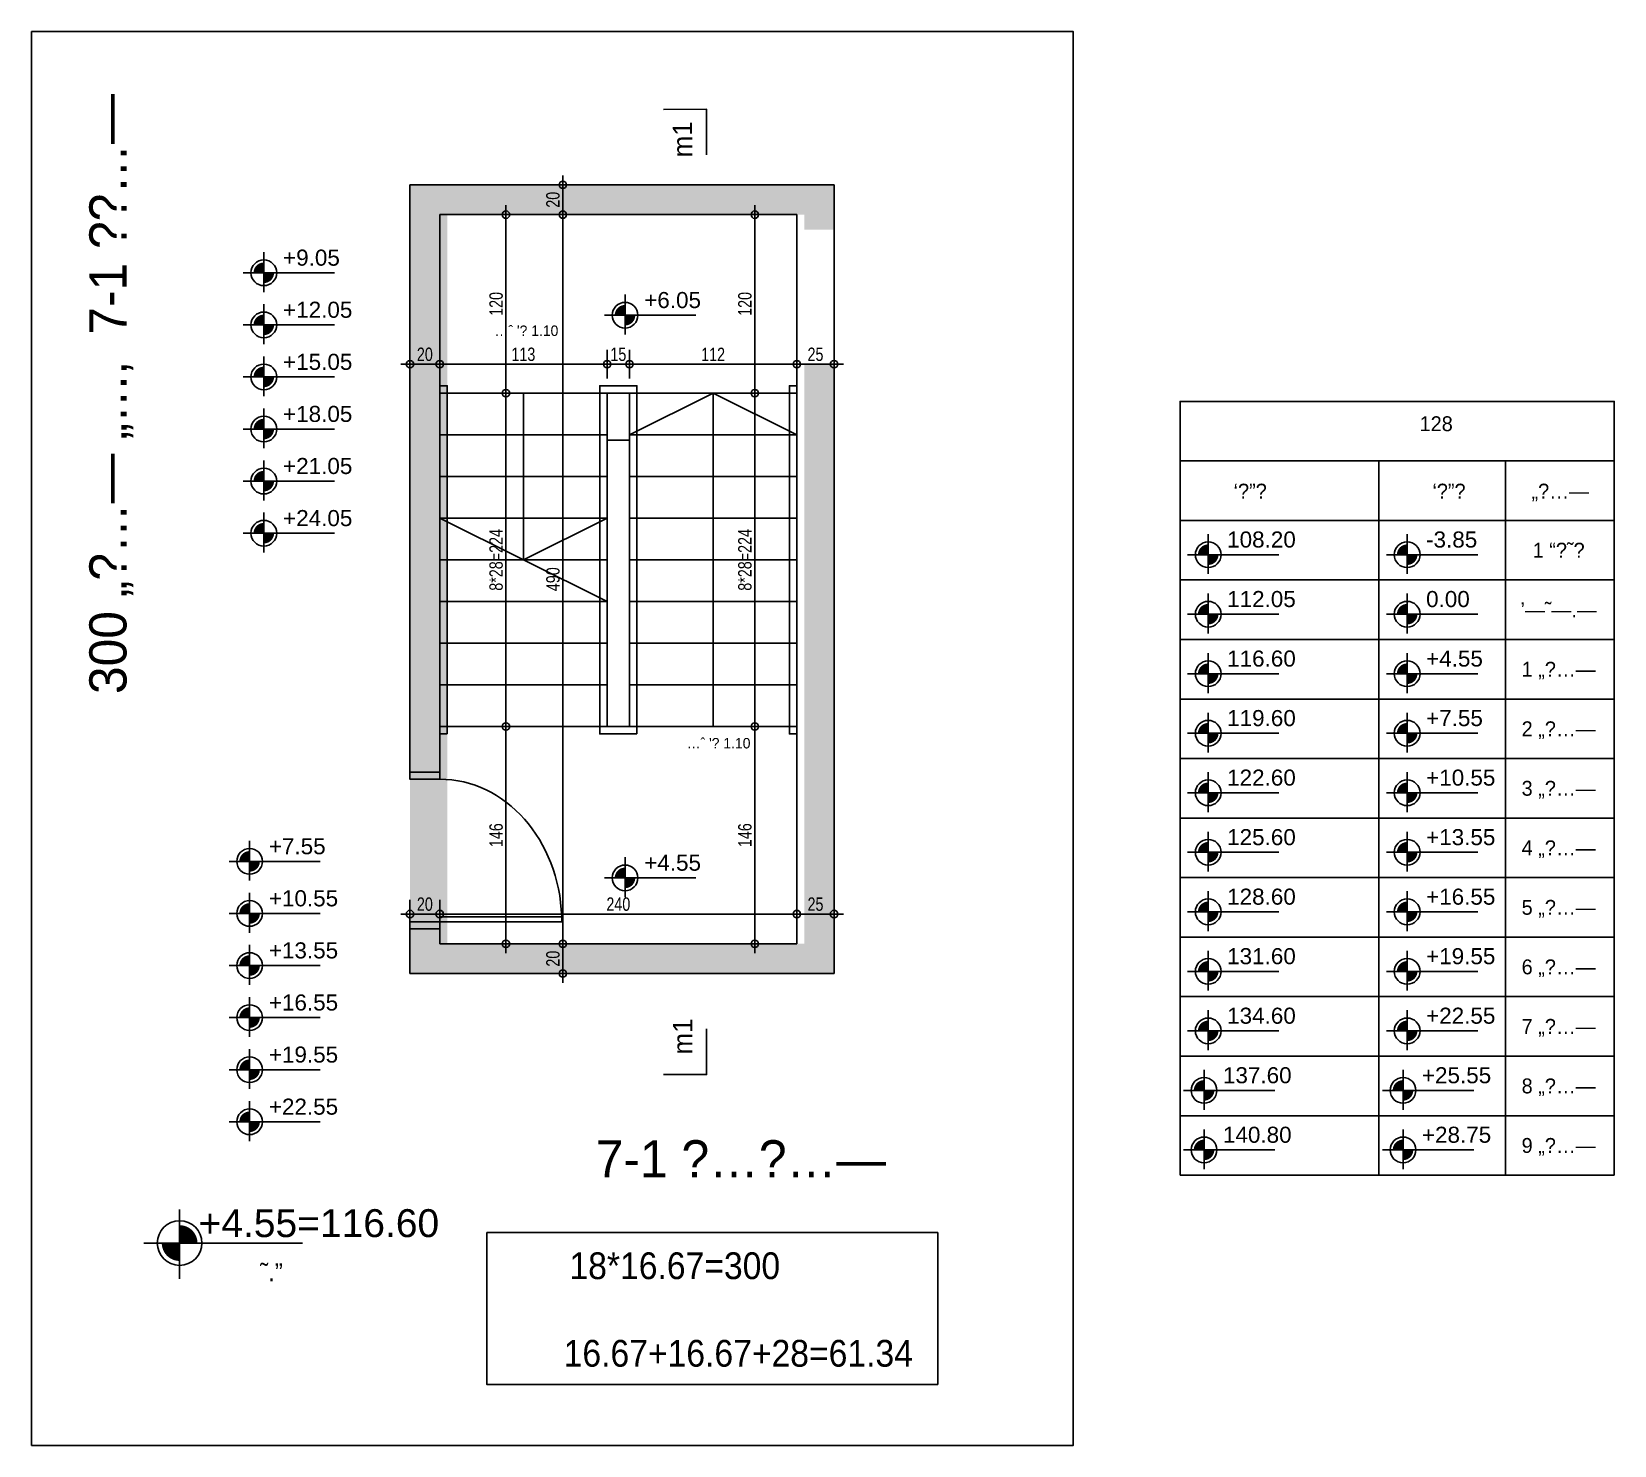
# Model space of a CAD drawing. Header units: inches. Extents: x -5298 to 11252, y 8210 to 22495.
# Drawn here: x 5617 to 6680, y 10675 to 11625 of the extents above; entities that cross this region are included whole.
import ezdxf
from ezdxf.enums import TextEntityAlignment as Align

# ---------------------------------------------------------------- set-up
doc = ezdxf.new("R2010")
doc.units = ezdxf.units.IN
doc.header["$LTSCALE"] = 11
doc.header["$MEASUREMENT"] = 0
doc.linetypes.add('HIDDEN', pattern=[0.375, 0.25, -0.125])
doc.layers.get('Defpoints').update_dxf_attribs({"color": 40})
for name, color, linetype in [('dim-100-v', 63, 'Continuous'), ('esh', 63, 'Continuous'), ('GOVA', 1, 'Continuous'), ('KAH', 160, 'Continuous'), ('MABAT', 4, 'Continuous'), ('MIFLAS', 4, 'Continuous'), ('OPENS', 6, 'Continuous'), ('TXT', 2, 'Continuous'), ('wall', 7, 'Continuous')]:
    doc.layers.add(name, color=color, linetype=linetype)
doc.layers.add('REMARKS-DS-CHANGES', color=230, linetype='HIDDEN', true_color=0xff0582)
doc.styles.add('H', font='HEB', dxfattribs={"width": 0.8})
doc.styles.add('SIMPHEB', font='SIMPHEB', dxfattribs={"height": 20})
doc.styles.get("Standard").update_dxf_attribs({"font": 'arial.ttf'})
doc.styles.add('T', font='tovana02')
doc.styles.add('TOVANA02', font='TOVANA02')
doc.dimstyles.new('1-25hag', dxfattribs={"dimtxt": 9, "dimasz": 0.5, "dimexe": 0, "dimexo": 0, "dimgap": 1, "dimtad": 0, "dimdec": 0, "dimdsep": 46, "dimtxsty": 'H', "dimblk1": 'D20', "dimblk2": 'D20', "dimsah": 1, "dimcen": 0, "dimse1": 1, "dimse2": 1, "dimclrd": 256, "dimclrt": 256, "dimadec": 0, "dimazin": 0, "dimtfac": 1, "dimtdec": 0, "dimtmove": 2, "dimatfit": 3, "dimldrblk": 'D20', "dimfxl": 1, "dimtvp": 0.733333, "dimtolj": 1, "dimarcsym": 0})

# ---------------------------------------------------------------- blocks, each defined once
blk = doc.blocks.new('PLAN00')
for p, q in [((0, 32), (0, -30)), ((-32, 0), (110, 0))]:
    blk.add_line(p, q)
at = {"const_width": 16}
for points in [[(0, 8, 0.414214), (0, 8, 0.414214), (-8, 0, 0.414214)], [(0, -8, 0.414214), (0, -8, 0.414214), (8, 0, 0.414214)]]:
    blk.add_lwpolyline(points, format="xyb", dxfattribs=at)
blk.add_circle((0, 0), 20)
blk.add_attdef('FLOOR', (29.4, 11.1), '', height=25)
blk = doc.blocks.new('LEVELS')
at = {"layer": 'MABAT', "elevation": 0}
for points in [[(255814.6, 589553.1), (255814.6, 590073.1), (255522.8, 590073.1), (255522.8, 589553.1)], [(255656.4, 590033.1), (255656.4, 589993.1)], [(255656.4, 590033.1), (255656.4, 589993.1)], [(255656.4, 590033.1), (255656.4, 589593.1)], [(255656.4, 590033.1), (255656.4, 589593.1)], [(255741.5, 590033.1), (255741.5, 589993.1)], [(255741.5, 590033.1), (255741.5, 589593.1)], [(255814.6, 589993.1), (255814.6, 590033.1)], [(255681, 589993.1), (255522.8, 589993.1)], [(255656.4, 589993.1), (255656.4, 589553.1)], [(255656.4, 589993.1), (255656.4, 589553.1)], [(255814.6, 589993.1), (255656.4, 589993.1)], [(255741.5, 589993.1), (255741.5, 589553.1)], [(255814.6, 589553.1), (255814.6, 589993.1)], [(255522.8, 589953.1), (255522.8, 589553.1)], [(255681, 589953.1), (255522.8, 589953.1)], [(255656.4, 589953.1), (255656.4, 589553.1)], [(255814.6, 589953.1), (255656.4, 589953.1)], [(255656.4, 589953.1), (255656.4, 589553.1)], [(255741.5, 589953.1), (255741.5, 589553.1)], [(255814.6, 589553.1), (255814.6, 589953.1)], [(255814.6, 589553.1), (255814.6, 589953.1)], [(255681, 589913.1), (255522.8, 589913.1)], [(255681, 589913.1), (255522.8, 589913.1)], [(255814.6, 589913.1), (255656.4, 589913.1)], [(255814.6, 589913.1), (255656.4, 589913.1)], [(255681, 589873.1), (255522.8, 589873.1)], [(255814.6, 589873.1), (255656.4, 589873.1)], [(255681, 589833.1), (255522.8, 589833.1)], [(255814.6, 589833.1), (255656.4, 589833.1)], [(255681, 589793.1), (255522.8, 589793.1)], [(255814.6, 589793.1), (255656.4, 589793.1)], [(255681, 589753.1), (255522.8, 589753.1)], [(255814.6, 589753.1), (255656.4, 589753.1)], [(255681, 589713.1), (255522.8, 589713.1)], [(255814.6, 589713.1), (255656.4, 589713.1)], [(255681, 589673.1), (255522.8, 589673.1)], [(255814.6, 589673.1), (255656.4, 589673.1)], [(255681, 589633.1), (255522.8, 589633.1)], [(255814.6, 589633.1), (255656.4, 589633.1)], [(255681, 589593.1), (255522.8, 589593.1)], [(255814.6, 589593.1), (255656.4, 589593.1)], [(255681, 589553.1), (255522.8, 589553.1)], [(255814.6, 589553.1), (255656.4, 589553.1)]]:
    blk.add_lwpolyline(points, dxfattribs=at)
at = {"layer": 'MIFLAS'}
for p, q in [((255522.8, 590033.1, 0), (255814.6, 590033.1, 0)), ((255522.8, 589953.1, 0), (255681, 589953.1, 0)), ((255656.4, 589953.1, 0), (255814.6, 589953.1, 0))]:
    blk.add_line(p, q, dxfattribs=at)
at = {"layer": 'MIFLAS', "xscale": 0.432000000004191, "yscale": 0.432000000004191, "zscale": 0.6047999999999999}
for p, values in [((255541.7, 589970.1, 0), {'FLOOR': '108.20'}), ((255675.4, 589970.1, 0), {'FLOOR': '-3.85'}), ((255541.7, 589930.1, 0), {'FLOOR': '112.05'}), ((255675.4, 589930.1, 0), {'FLOOR': '0.00'}), ((255541.7, 589890.1, 0), {'FLOOR': '116.60'}), ((255675.4, 589890.1, 0), {'FLOOR': '+4.55'}), ((255541.7, 589850.1, 0), {'FLOOR': '119.60'}), ((255675.4, 589850.1, 0), {'FLOOR': '+7.55'}), ((255541.7, 589810.1, 0), {'FLOOR': '122.60'}), ((255675.4, 589810.1, 0), {'FLOOR': '+10.55'}), ((255541.7, 589770.1, 0), {'FLOOR': '125.60'}), ((255675.4, 589770.1, 0), {'FLOOR': '+13.55'}), ((255541.7, 589730.1, 0), {'FLOOR': '128.60'}), ((255675.4, 589730.1, 0), {'FLOOR': '+16.55'}), ((255541.7, 589690.1, 0), {'FLOOR': '131.60'}), ((255675.4, 589690.1, 0), {'FLOOR': '+19.55'}), ((255541.7, 589650.1, 0), {'FLOOR': '134.60'}), ((255675.4, 589650.1, 0), {'FLOOR': '+22.55'}), ((255538.9, 589610.1, 0), {'FLOOR': '137.60'}), ((255672.6, 589610.1, 0), {'FLOOR': '+25.55'}), ((255538.9, 589570.1, 0), {'FLOOR': '140.80'}), ((255672.6, 589570.1, 0), {'FLOOR': '+28.75'})]:
    blk.add_blockref('PLAN00', p, dxfattribs=at).add_auto_attribs(values)
at = {"layer": 'MIFLAS', "style": 'SIMPHEB'}
for s, p in [('128', (255694.9, 590053.1, 0)), ('‘\x8c”\x8e', (255569.9, 590007.8, 0)), ('‘\x8c”\x8e', (255703.5, 590007.8, 0)), (' „\x8e…—', (255776.4, 590007.8, 0)), ('1 “\x9a˜\x8e', (255777.2, 589968.1, 0)), ('’—˜—.—', (255777.2, 589928.1, 0)), ('1 „\x8e…—', (255777.2, 589888.1, 0)), ('2 „%%142…—', (255777.2, 589848.1, 0)), ('3 „%%142…—', (255777.2, 589808.1, 0)), ('4 „%%142…—', (255777.2, 589768.1, 0)), ('5 „%%142…—', (255777.2, 589728.1, 0)), ('6 „%%142…—', (255777.2, 589688.1, 0)), ('7 „%%142…—', (255777.2, 589648.1, 0)), ('8 „%%142…—', (255777.2, 589608.1, 0)), ('9 „%%142…—', (255777.2, 589568.1, 0))]:
    blk.add_text(s, height=10, dxfattribs=at).set_placement(p, align=Align.CENTER)
blk = doc.blocks.new('D090R20B')
for points in [[(4, 20), (7, 20), (7, 102), (4, 102), (4, 20)], [(0, 0), (4, 0), (4, 20), (0, 20)], [(90, 0), (86, 0), (86, 20), (90, 20)]]:
    blk.add_lwpolyline(points)
at = {"ltscale": 100}
blk.add_arc((4, 20), 82, 0, 87.90475, dxfattribs=at)
blk = doc.blocks.new('stairs - FL 1-7')
at = {"layer": 'KAH'}
h = blk.add_hatch(color=256, dxfattribs=at)
h.dxf.hatch_style = 1
h.paths.add_polyline_path([(0, 0), (0, 530), (285, 530), (285, 510), (285, 500), (265, 500), (265, 510), (25, 510), (25, 20), (265, 20), (265, 410), (285, 410), (285, 0)])
at = {"layer": 'MABAT', "color": 4}
for p, q in [((20, 390, 0), (132.5, 390, 0)), ((20, 390, 0), (260, 390, 0)), ((132.5, 390, 0), (132.5, 166, 0)), ((132.5, 390, 0), (147.5, 390, 0)), ((147.5, 390, 0), (147.5, 166, 0)), ((20, 362, 0), (132.5, 362, 0)), ((147.5, 362, 0), (260, 362, 0)), ((132.5, 358.5, 0), (132.5, 166, 0)), ((132.5, 358.5, 0), (147.5, 358.5, 0)), ((147.5, 358.5, 0), (147.5, 166, 0)), ((20, 334, 0), (132.5, 334, 0)), ((147.5, 334, 0), (260, 334, 0)), ((20, 306, 0), (132.5, 306, 0)), ((147.5, 306, 0), (260, 306, 0)), ((20, 278, 0), (132.5, 278, 0)), ((147.5, 278, 0), (260, 278, 0)), ((20, 250, 0), (132.5, 250, 0)), ((147.5, 250, 0), (260, 250, 0)), ((20, 222, 0), (132.5, 222, 0)), ((147.5, 222, 0), (260, 222, 0)), ((20, 194, 0), (132.5, 194, 0)), ((147.5, 194, 0), (260, 194, 0)), ((20, 166, 0), (132.5, 166, 0)), ((132.5, 166, 0), (147.5, 166, 0)), ((147.5, 166, 0), (260, 166, 0))]:
    blk.add_line(p, q, dxfattribs=at)
at = {"layer": 'MABAT', "color": 6, "elevation": 0}
for points in [[(25, 161), (20, 161), (20, 395), (25, 395)], [(152.5, 161), (127.5, 161), (127.5, 395), (152.5, 395)], [(260, 161), (255, 161), (255, 395), (260, 395)], [(147.5, 166), (132.5, 166), (132.5, 390), (147.5, 390)]]:
    blk.add_lwpolyline(points, close=True, dxfattribs=at)
at = {"layer": 'MABAT', "elevation": 0, "flags": 128}
for points in [[(132.5, 390), (20, 390)], [(76.2, 278), (76.2, 390)], [(147.5, 390), (260, 390)], [(260, 362), (203.7, 390), (147.5, 362)], [(203.7, 166), (203.7, 390)], [(132.5, 306), (76.2, 278), (20, 306)], [(76.2, 278), (132.5, 250)]]:
    blk.add_lwpolyline(points, dxfattribs=at)
at = {"layer": 'wall'}
for p, q in [((0, 530), (285, 530)), ((0, 530), (0, 410, 0)), ((285, 530), (285, 0)), ((260, 510, 0), (20, 510, 0)), ((20, 510, 0), (20, 410, 0)), ((20, 510, 0), (260, 510, 0)), ((260, 510, 0), (260, 20)), ((260, 510, 0), (260, 20)), ((0, 410, 0), (0, 135.3, 0)), ((20, 410, 0), (20, 135.4, 0)), ((0, 135.3, 0), (20, 135.4, 0)), ((20, 30, 0), (0, 30, 0)), ((0, 30, 0), (0, 0, 0)), ((20, 30, 0), (20, 20)), ((20, 20, 0), (260, 20, 0)), ((285, 0), (0, 0, 0))]:
    blk.add_line(p, q, dxfattribs=at)
at = {"layer": 'MIFLAS'}
ref = blk.add_blockref('PLAN00', (144.5, 442.4, 0), dxfattribs=dict(at, xscale=0.4320000000041912, yscale=0.4320000000041912, zscale=0.6047999999999999))
ref.add_attrib('FLOOR', '+6.05', (157.4, 447.2, 0), dxfattribs={"layer": '0', "height": 10.8})
ref = blk.add_blockref('PLAN00', (144.5, 64.3, 0), dxfattribs=dict(at, xscale=0.4320000000041912, yscale=0.4320000000041912, zscale=0.6047999999999999))
ref.add_attrib('FLOOR', '+4.55', (157.4, 69.1, 0), dxfattribs={"layer": '0', "height": 10.8})
at = {"layer": 'OPENS', "xscale": -1.170000000000006, "rotation": 270}
blk.add_blockref('D090R20B', (0, 30, 0), dxfattribs=at)
blk = doc.blocks.new('D20')
for p, q in [((12.5, 0), (-12.5, 0)), ((0, 19.2), (0, -19.2))]:
    blk.add_line(p, q)
blk.add_circle((0, 0), 5)
blk = doc.blocks.new('*D73')
at = {"layer": 'Defpoints', "color": 0, "transparency": 16777216}
for p in [(285, 40), (260, 20), (285, 20)]:
    blk.add_point(p, dxfattribs=at)
at = {"layer": 'dim-100-v', "lineweight": -2, "transparency": 16777216}
blk.add_line((260.5, 40), (284.5, 40), dxfattribs=at)
at = {"layer": 'dim-100-v', "lineweight": -2, "transparency": 16777216, "xscale": 0.5, "yscale": 0.5, "zscale": 0.5, "rotation": 180}
blk.add_blockref('D20', (260, 40), dxfattribs=at)
at = {"layer": 'dim-100-v', "lineweight": -2, "transparency": 16777216, "xscale": 0.5, "yscale": 0.5, "zscale": 0.5}
blk.add_blockref('D20', (285, 40), dxfattribs=at)
at = {"layer": 'dim-100-v', "transparency": 16777216, "insert": (272.5, 46.6), "char_height": 9, "attachment_point": 5, "style": 'H'}
blk.add_mtext('\\A1;25', dxfattribs=at)
blk = doc.blocks.new('*D74')
at = {"layer": 'Defpoints', "color": 0, "transparency": 16777216}
for p in [(260, 40, 0), (20, 20, 0), (260, 20)]:
    blk.add_point(p, dxfattribs=at)
at = {"layer": 'dim-100-v', "lineweight": -2, "transparency": 16777216}
blk.add_line((20.5, 40, 0), (259.5, 40, 0), dxfattribs=at)
at = {"layer": 'dim-100-v', "lineweight": -2, "transparency": 16777216, "xscale": 0.5, "yscale": 0.5, "zscale": 0.5, "rotation": 180}
blk.add_blockref('D20', (20, 40, 0), dxfattribs=at)
at = {"layer": 'dim-100-v', "lineweight": -2, "transparency": 16777216, "xscale": 0.5, "yscale": 0.5, "zscale": 0.5}
blk.add_blockref('D20', (260, 40, 0), dxfattribs=at)
at = {"layer": 'dim-100-v', "transparency": 16777216, "insert": (140, 46.6, 0), "char_height": 9, "attachment_point": 5, "style": 'H'}
blk.add_mtext('\\A1;240', dxfattribs=at)
blk = doc.blocks.new('*D75')
at = {"layer": 'Defpoints', "color": 0, "transparency": 16777216}
for p in [(20, 40), (0, 20), (20, 20, 0)]:
    blk.add_point(p, dxfattribs=at)
at = {"layer": 'dim-100-v', "lineweight": -2, "transparency": 16777216}
blk.add_line((0.5, 40), (19.5, 40), dxfattribs=at)
at = {"layer": 'dim-100-v', "lineweight": -2, "transparency": 16777216, "xscale": 0.5, "yscale": 0.5, "zscale": 0.5, "rotation": 180}
blk.add_blockref('D20', (0, 40), dxfattribs=at)
at = {"layer": 'dim-100-v', "lineweight": -2, "transparency": 16777216, "xscale": 0.5, "yscale": 0.5, "zscale": 0.5}
blk.add_blockref('D20', (20, 40), dxfattribs=at)
at = {"layer": 'dim-100-v', "transparency": 16777216, "insert": (10, 46.6), "char_height": 9, "attachment_point": 5, "style": 'H'}
blk.add_mtext('\\A1;20', dxfattribs=at)
blk = doc.blocks.new('*D76')
at = {"layer": 'Defpoints', "color": 0, "transparency": 16777216}
for p in [(231.7, 390, 0), (231.7, 390, 0), (231.7, 166, 0)]:
    blk.add_point(p, dxfattribs=at)
at = {"layer": 'dim-100-v', "lineweight": -2, "transparency": 16777216}
blk.add_line((231.7, 166.5, 0), (231.7, 389.5, 0), dxfattribs=at)
at = {"layer": 'dim-100-v', "lineweight": -2, "transparency": 16777216, "xscale": 0.5, "yscale": 0.5, "zscale": 0.5}
for p, rotation in [((231.7, 390, 0), 90), ((231.7, 166, 0), 270)]:
    blk.add_blockref('D20', p, dxfattribs=dict(at, rotation=rotation))
at = {"layer": 'dim-100-v', "transparency": 16777216, "insert": (225.1, 278, 0), "char_height": 9, "attachment_point": 5, "rotation": 90, "style": 'H'}
blk.add_mtext('\\A1;8*28=224', dxfattribs=at)
blk = doc.blocks.new('*D77')
at = {"layer": 'Defpoints', "color": 0, "transparency": 16777216}
for p in [(231.7, 510, 0), (258.5, 510, 0), (260, 390, 0)]:
    blk.add_point(p, dxfattribs=at)
at = {"layer": 'dim-100-v', "lineweight": -2, "transparency": 16777216}
blk.add_line((231.7, 390.5, 0), (231.7, 509.5, 0), dxfattribs=at)
at = {"layer": 'dim-100-v', "lineweight": -2, "transparency": 16777216, "xscale": 0.5, "yscale": 0.5, "zscale": 0.5}
for p, rotation in [((231.7, 510, 0), 90), ((231.7, 390, 0), 270)]:
    blk.add_blockref('D20', p, dxfattribs=dict(at, rotation=rotation))
at = {"layer": 'dim-100-v', "transparency": 16777216, "insert": (225.1, 450, 0), "char_height": 9, "attachment_point": 5, "rotation": 90, "style": 'H'}
blk.add_mtext('\\A1;120', dxfattribs=at)
blk = doc.blocks.new('*D78')
at = {"layer": 'Defpoints', "color": 0, "transparency": 16777216}
for p in [(231.7, 166, 0), (231.7, 20, 0), (244.6, 20)]:
    blk.add_point(p, dxfattribs=at)
at = {"layer": 'dim-100-v', "lineweight": -2, "transparency": 16777216}
blk.add_line((231.7, 165.5, 0), (231.7, 20.5, 0), dxfattribs=at)
at = {"layer": 'dim-100-v', "lineweight": -2, "transparency": 16777216, "xscale": 0.5, "yscale": 0.5, "zscale": 0.5}
for p, rotation in [((231.7, 166, 0), 90), ((231.7, 20, 0), 270)]:
    blk.add_blockref('D20', p, dxfattribs=dict(at, rotation=rotation))
at = {"layer": 'dim-100-v', "transparency": 16777216, "insert": (225.1, 93, 0), "char_height": 9, "attachment_point": 5, "rotation": 90, "style": 'H'}
blk.add_mtext('\\A1;146', dxfattribs=at)
blk = doc.blocks.new('*D79')
at = {"layer": 'Defpoints', "color": 0, "transparency": 16777216}
for p in [(102.7, 510), (110, 510), (109.7, 20)]:
    blk.add_point(p, dxfattribs=at)
at = {"layer": 'dim-100-v', "lineweight": -2, "transparency": 16777216}
blk.add_line((102.7, 20.5), (102.7, 509.5), dxfattribs=at)
at = {"layer": 'dim-100-v', "lineweight": -2, "transparency": 16777216, "xscale": 0.5, "yscale": 0.5, "zscale": 0.5}
for p, rotation in [((102.7, 510), 90), ((102.7, 20), 270)]:
    blk.add_blockref('D20', p, dxfattribs=dict(at, rotation=rotation))
at = {"layer": 'dim-100-v', "transparency": 16777216, "insert": (96.1, 265), "char_height": 9, "attachment_point": 5, "rotation": 90, "style": 'H'}
blk.add_mtext('\\A1;490', dxfattribs=at)
blk = doc.blocks.new('*D80')
at = {"layer": 'Defpoints', "color": 0, "transparency": 16777216}
for p in [(102.7, 530), (110.5, 530), (110, 510)]:
    blk.add_point(p, dxfattribs=at)
at = {"layer": 'dim-100-v', "lineweight": -2, "transparency": 16777216}
blk.add_line((102.7, 510.5), (102.7, 529.5), dxfattribs=at)
at = {"layer": 'dim-100-v', "lineweight": -2, "transparency": 16777216, "xscale": 0.5, "yscale": 0.5, "zscale": 0.5}
for p, rotation in [((102.7, 530), 90), ((102.7, 510), 270)]:
    blk.add_blockref('D20', p, dxfattribs=dict(at, rotation=rotation))
at = {"layer": 'dim-100-v', "transparency": 16777216, "insert": (96.1, 520), "char_height": 9, "attachment_point": 5, "rotation": 90, "style": 'H'}
blk.add_mtext('\\A1;20', dxfattribs=at)
blk = doc.blocks.new('*D81')
at = {"layer": 'Defpoints', "color": 0, "transparency": 16777216}
for p in [(109.7, 20), (102.7, 0), (109.7, 0, 0)]:
    blk.add_point(p, dxfattribs=at)
at = {"layer": 'dim-100-v', "lineweight": -2, "transparency": 16777216}
blk.add_line((102.7, 19.5), (102.7, 0.5), dxfattribs=at)
at = {"layer": 'dim-100-v', "lineweight": -2, "transparency": 16777216, "xscale": 0.5, "yscale": 0.5, "zscale": 0.5}
for p, rotation in [((102.7, 20), 90), ((102.7, 0), 270)]:
    blk.add_blockref('D20', p, dxfattribs=dict(at, rotation=rotation))
at = {"layer": 'dim-100-v', "transparency": 16777216, "insert": (96.1, 10), "char_height": 9, "attachment_point": 5, "rotation": 90, "style": 'H'}
blk.add_mtext('\\A1;20', dxfattribs=at)
blk = doc.blocks.new('*D82')
at = {"layer": 'Defpoints', "color": 0, "transparency": 16777216}
for p in [(64.5, 390, 0), (64.5, 390, 0), (64.5, 166, 0)]:
    blk.add_point(p, dxfattribs=at)
at = {"layer": 'dim-100-v', "lineweight": -2, "transparency": 16777216}
blk.add_line((64.5, 166.5, 0), (64.5, 389.5, 0), dxfattribs=at)
at = {"layer": 'dim-100-v', "lineweight": -2, "transparency": 16777216, "xscale": 0.5, "yscale": 0.5, "zscale": 0.5}
for p, rotation in [((64.5, 390, 0), 90), ((64.5, 166, 0), 270)]:
    blk.add_blockref('D20', p, dxfattribs=dict(at, rotation=rotation))
at = {"layer": 'dim-100-v', "transparency": 16777216, "insert": (57.9, 278, 0), "char_height": 9, "attachment_point": 5, "rotation": 90, "style": 'H'}
blk.add_mtext('\\A1;8*28=224', dxfattribs=at)
blk = doc.blocks.new('*D83')
at = {"layer": 'Defpoints', "color": 0, "transparency": 16777216}
for p in [(64.5, 510, 0), (91.3, 510, 0), (92.8, 390, 0)]:
    blk.add_point(p, dxfattribs=at)
at = {"layer": 'dim-100-v', "lineweight": -2, "transparency": 16777216}
blk.add_line((64.5, 390.5, 0), (64.5, 509.5, 0), dxfattribs=at)
at = {"layer": 'dim-100-v', "lineweight": -2, "transparency": 16777216, "xscale": 0.5, "yscale": 0.5, "zscale": 0.5}
for p, rotation in [((64.5, 510, 0), 90), ((64.5, 390, 0), 270)]:
    blk.add_blockref('D20', p, dxfattribs=dict(at, rotation=rotation))
at = {"layer": 'dim-100-v', "transparency": 16777216, "insert": (57.9, 450, 0), "char_height": 9, "attachment_point": 5, "rotation": 90, "style": 'H'}
blk.add_mtext('\\A1;120', dxfattribs=at)
blk = doc.blocks.new('*D84')
at = {"layer": 'Defpoints', "color": 0, "transparency": 16777216}
for p in [(64.5, 166, 0), (64.5, 20, 0), (77.4, 20)]:
    blk.add_point(p, dxfattribs=at)
at = {"layer": 'dim-100-v', "lineweight": -2, "transparency": 16777216}
blk.add_line((64.5, 165.5, 0), (64.5, 20.5, 0), dxfattribs=at)
at = {"layer": 'dim-100-v', "lineweight": -2, "transparency": 16777216, "xscale": 0.5, "yscale": 0.5, "zscale": 0.5}
for p, rotation in [((64.5, 166, 0), 90), ((64.5, 20, 0), 270)]:
    blk.add_blockref('D20', p, dxfattribs=dict(at, rotation=rotation))
at = {"layer": 'dim-100-v', "transparency": 16777216, "insert": (57.9, 93, 0), "char_height": 9, "attachment_point": 5, "rotation": 90, "style": 'H'}
blk.add_mtext('\\A1;146', dxfattribs=at)
blk = doc.blocks.new('*D85')
at = {"layer": 'Defpoints', "color": 0, "transparency": 16777216}
for p in [(260, 436.2, 0), (285, 409.5), (285, 389.5)]:
    blk.add_point(p, dxfattribs=at)
at = {"layer": 'dim-100-v', "lineweight": -2, "transparency": 16777216}
blk.add_line((260.5, 409.5), (284.5, 409.5), dxfattribs=at)
at = {"layer": 'dim-100-v', "lineweight": -2, "transparency": 16777216, "xscale": 0.5, "yscale": 0.5, "zscale": 0.5, "rotation": 180}
blk.add_blockref('D20', (260, 409.5), dxfattribs=at)
at = {"layer": 'dim-100-v', "lineweight": -2, "transparency": 16777216, "xscale": 0.5, "yscale": 0.5, "zscale": 0.5}
blk.add_blockref('D20', (285, 409.5), dxfattribs=at)
at = {"layer": 'dim-100-v', "transparency": 16777216, "insert": (272.5, 416.1), "char_height": 9, "attachment_point": 5, "style": 'H'}
blk.add_mtext('\\A1;25', dxfattribs=at)
blk = doc.blocks.new('*D86')
at = {"layer": 'Defpoints', "color": 0, "transparency": 16777216}
for p in [(147.5, 436.2, 0), (260, 436.2, 0), (260, 409.5, 0)]:
    blk.add_point(p, dxfattribs=at)
at = {"layer": 'dim-100-v', "lineweight": -2, "transparency": 16777216}
blk.add_line((148, 409.5, 0), (259.5, 409.5, 0), dxfattribs=at)
at = {"layer": 'dim-100-v', "lineweight": -2, "transparency": 16777216, "xscale": 0.5, "yscale": 0.5, "zscale": 0.5, "rotation": 180}
blk.add_blockref('D20', (147.5, 409.5, 0), dxfattribs=at)
at = {"layer": 'dim-100-v', "lineweight": -2, "transparency": 16777216, "xscale": 0.5, "yscale": 0.5, "zscale": 0.5}
blk.add_blockref('D20', (260, 409.5, 0), dxfattribs=at)
at = {"layer": 'dim-100-v', "transparency": 16777216, "insert": (203.7, 416.1, 0), "char_height": 9, "attachment_point": 5, "style": 'H'}
blk.add_mtext('\\A1;112', dxfattribs=at)
blk = doc.blocks.new('*D87')
at = {"layer": 'Defpoints', "color": 0, "transparency": 16777216}
for p in [(20, 436.2, 0), (20, 409.5), (0, 389.5)]:
    blk.add_point(p, dxfattribs=at)
at = {"layer": 'dim-100-v', "lineweight": -2, "transparency": 16777216}
blk.add_line((0.5, 409.5), (19.5, 409.5), dxfattribs=at)
at = {"layer": 'dim-100-v', "lineweight": -2, "transparency": 16777216, "xscale": 0.5, "yscale": 0.5, "zscale": 0.5, "rotation": 180}
blk.add_blockref('D20', (0, 409.5), dxfattribs=at)
at = {"layer": 'dim-100-v', "lineweight": -2, "transparency": 16777216, "xscale": 0.5, "yscale": 0.5, "zscale": 0.5}
blk.add_blockref('D20', (20, 409.5), dxfattribs=at)
at = {"layer": 'dim-100-v', "transparency": 16777216, "insert": (10, 416.1), "char_height": 9, "attachment_point": 5, "style": 'H'}
blk.add_mtext('\\A1;20', dxfattribs=at)
blk = doc.blocks.new('*D88')
at = {"layer": 'Defpoints', "color": 0, "transparency": 16777216}
for p in [(132.5, 436.2, 0), (147.5, 436.2, 0), (132.5, 409.5, 0)]:
    blk.add_point(p, dxfattribs=at)
at = {"layer": 'dim-100-v', "lineweight": -2, "transparency": 16777216}
blk.add_line((147, 409.5, 0), (133, 409.5, 0), dxfattribs=at)
at = {"layer": 'dim-100-v', "lineweight": -2, "transparency": 16777216, "xscale": 0.5, "yscale": 0.5, "zscale": 0.5, "rotation": 180}
blk.add_blockref('D20', (132.5, 409.5, 0), dxfattribs=at)
at = {"layer": 'dim-100-v', "lineweight": -2, "transparency": 16777216, "xscale": 0.5, "yscale": 0.5, "zscale": 0.5}
blk.add_blockref('D20', (147.5, 409.5, 0), dxfattribs=at)
at = {"layer": 'dim-100-v', "transparency": 16777216, "insert": (140, 416.1, 0), "char_height": 9, "attachment_point": 5, "style": 'H'}
blk.add_mtext('\\A1;15', dxfattribs=at)
blk = doc.blocks.new('*D89')
at = {"layer": 'Defpoints', "color": 0, "transparency": 16777216}
for p in [(20, 436.2, 0), (132.5, 436.2, 0), (20, 409.5, 0)]:
    blk.add_point(p, dxfattribs=at)
at = {"layer": 'dim-100-v', "lineweight": -2, "transparency": 16777216}
blk.add_line((132, 409.5, 0), (20.5, 409.5, 0), dxfattribs=at)
at = {"layer": 'dim-100-v', "lineweight": -2, "transparency": 16777216, "xscale": 0.5, "yscale": 0.5, "zscale": 0.5, "rotation": 180}
blk.add_blockref('D20', (20, 409.5, 0), dxfattribs=at)
at = {"layer": 'dim-100-v', "lineweight": -2, "transparency": 16777216, "xscale": 0.5, "yscale": 0.5, "zscale": 0.5}
blk.add_blockref('D20', (132.5, 409.5, 0), dxfattribs=at)
at = {"layer": 'dim-100-v', "transparency": 16777216, "insert": (76.2, 416.1, 0), "char_height": 9, "attachment_point": 5, "style": 'H'}
blk.add_mtext('\\A1;113', dxfattribs=at)
blk = doc.blocks.new('m1_1')
at = {"layer": 'TXT', "ltscale": 100, "elevation": 0}
for points in [[(17.1, 764.3), (17.1, 795), (-11.9, 794.9)], [(17.1, 177), (17.1, 146.3), (-11.9, 146.3)]]:
    blk.add_lwpolyline(points, dxfattribs=at)
at = {"layer": 'TXT', "ltscale": 100, "style": 'T'}
for p in [(7.4, 786.9, 0), (7.5, 184, 0)]:
    blk.add_text('m1', height=13, rotation=90.0555, dxfattribs=at).set_placement(p, align=Align.RIGHT)
blk = doc.blocks.new('dim - FL 1-7')
at = {"layer": 'esh', "style": 'SIMPHEB'}
for p in [(99.7, 428.5, 0), (228.8, 151.3, 0)]:
    blk.add_text("…ˆ '\x8e 1.10", height=7, rotation=0, dxfattribs=at).set_placement(p, align=Align.RIGHT)
at = {"layer": 'dim-100-v'}
for base, p1, p2, angle, picture, middle in [((102.7, 530), (110, 510), (110.5, 530), 90, '*D80', (96.1, 520)), ((64.5, 510, 0), (92.8, 390, 0), (91.3, 510, 0), 90, '*D83', (57.9, 450, 0)), ((102.7, 510), (109.7, 20), (110, 510), 90, '*D79', (96.1, 265)), ((231.7, 510, 0), (260, 390, 0), (258.5, 510, 0), 90, '*D77', (225.1, 450, 0)), ((20, 409.5), (0, 389.5), (20, 436.2, 0), 180, '*D87', (10, 416.1)), ((19.9954, 409.4957, 0), (132.5, 436.1763, 0), (19.9954, 436.1763, 0), 180, '*D89', (76.2477, 416.0957, 0)), ((132.5, 409.5, 0), (147.5, 436.2, 0), (132.5, 436.2, 0), 180, '*D88', (140, 416.1, 0)), ((259.9999996, 409.4957039, 0), (147.5, 436.1762856, 0.0000009), (259.9999996, 436.1762856, 0.0000005), 180, '*D86', (203.7499998, 416.0957039, 0)), ((285, 409.5), (260, 436.2, 0), (285, 389.5), 180, '*D85', (272.5, 416.1)), ((64.5, 20, 0), (64.5, 166, 0), (77.4, 20), 90, '*D84', (57.9, 93, 0)), ((231.7, 20, 0), (231.7, 166, 0), (244.6, 20), 90, '*D78', (225.1, 93, 0)), ((20, 40), (0, 20), (20, 20, 0), 180, '*D75', (10, 46.6)), ((260, 40, 0), (20, 20, 0), (260, 20), 180, '*D74', (140, 46.6, 0)), ((285, 40), (260, 20), (285, 20), 180, '*D73', (272.5, 46.6)), ((102.7, 0), (109.7, 20), (109.7, 0, 0), 90, '*D81', (96.1, 10))]:
    dim = blk.add_linear_dim(base=base, p1=p1, p2=p2, angle=angle, dimstyle='1-25hag', dxfattribs=at)
    dim.commit()
    dim.dimension.update_dxf_attribs({"geometry": picture, "text_midpoint": middle})
for base, p1, p2, picture, middle in [((64.5, 390, 0), (64.5, 166, 0), (64.5, 390, 0), '*D82', (57.9, 278, 0)), ((231.7, 390, 0), (231.7, 166, 0), (231.7, 390, 0), '*D76', (225.1, 278, 0))]:
    dim = blk.add_linear_dim(base=base, p1=p1, p2=p2, angle=90, text='8*28=<>', dimstyle='1-25hag', dxfattribs=at)
    dim.commit()
    dim.dimension.update_dxf_attribs({"geometry": picture, "text_midpoint": middle})

msp = doc.modelspace()

# ---------------------------------------------------------------- linework, layer by layer
at = {"layer": 'MABAT'}
msp.add_lwpolyline([(5616.86, 10675.49), (6316.86, 10675.49), (6316.86, 11625.49), (5616.86, 11625.49)], close=True, dxfattribs=at)
at = {"layer": 'TXT', "elevation": 0}
msp.add_lwpolyline([(5922.66, 10818.44), (6225.8, 10818.44), (6225.8, 10716.49), (5922.66, 10716.49)], close=True, dxfattribs=at)

# ---------------------------------------------------------------- block references
at = {"layer": 'GOVA', "color": 1}
for name, p in [('m1_1', (6053.32, 10778.31, 0)), ('dim - FL 1-7', (5871.1, 10992.53, 0))]:
    msp.add_blockref(name, p, dxfattribs=at)
at = {"layer": 'MABAT'}
msp.add_blockref('LEVELS', (-249134.18, -578696.08, 0), dxfattribs=at)
at = {"layer": 'MIFLAS'}
ref = msp.add_blockref('PLAN00', (5772.88, 11463.45), dxfattribs=dict(at, xscale=0.432000000004191, yscale=0.432000000004191, zscale=0.6047999999999999))
ref.add_attrib('FLOOR', '+9.05', (5785.81, 11468.22), dxfattribs={"layer": '0', "height": 10.8})
ref = msp.add_blockref('PLAN00', (5772.88, 11428.45), dxfattribs=dict(at, xscale=0.432000000004191, yscale=0.432000000004191, zscale=0.6047999999999999))
ref.add_attrib('FLOOR', '+12.05', (5785.81, 11433.22), dxfattribs={"layer": '0', "height": 10.8})
ref = msp.add_blockref('PLAN00', (5772.88, 11393.45), dxfattribs=dict(at, xscale=0.432000000004191, yscale=0.432000000004191, zscale=0.6047999999999999))
ref.add_attrib('FLOOR', '+15.05', (5785.81, 11398.22), dxfattribs={"layer": '0', "height": 10.8})
ref = msp.add_blockref('PLAN00', (5772.88, 11358.45), dxfattribs=dict(at, xscale=0.432000000004191, yscale=0.432000000004191, zscale=0.6047999999999999))
ref.add_attrib('FLOOR', '+18.05', (5785.81, 11363.22), dxfattribs={"layer": '0', "height": 10.8})
ref = msp.add_blockref('PLAN00', (5772.88, 11323.45), dxfattribs=dict(at, xscale=0.432000000004191, yscale=0.432000000004191, zscale=0.6047999999999999))
ref.add_attrib('FLOOR', '+21.05', (5785.81, 11328.22), dxfattribs={"layer": '0', "height": 10.8})
ref = msp.add_blockref('PLAN00', (5772.88, 11288.45), dxfattribs=dict(at, xscale=0.432000000004191, yscale=0.432000000004191, zscale=0.6047999999999999))
ref.add_attrib('FLOOR', '+24.05', (5785.81, 11293.22), dxfattribs={"layer": '0', "height": 10.8})
ref = msp.add_blockref('PLAN00', (5763.33, 11067.93), dxfattribs=dict(at, xscale=0.432000000004191, yscale=0.432000000004191, zscale=0.6047999999999999))
ref.add_attrib('FLOOR', '+7.55', (5776.26, 11072.7), dxfattribs={"layer": '0', "height": 10.8})
ref = msp.add_blockref('PLAN00', (5763.33, 11032.93), dxfattribs=dict(at, xscale=0.432000000004191, yscale=0.432000000004191, zscale=0.6047999999999999))
ref.add_attrib('FLOOR', '+10.55', (5776.26, 11037.7), dxfattribs={"layer": '0', "height": 10.8})
ref = msp.add_blockref('PLAN00', (5763.33, 10997.93), dxfattribs=dict(at, xscale=0.432000000004191, yscale=0.432000000004191, zscale=0.6047999999999999))
ref.add_attrib('FLOOR', '+13.55', (5776.26, 11002.7), dxfattribs={"layer": '0', "height": 10.8})
ref = msp.add_blockref('PLAN00', (5763.33, 10962.93), dxfattribs=dict(at, xscale=0.432000000004191, yscale=0.432000000004191, zscale=0.6047999999999999))
ref.add_attrib('FLOOR', '+16.55', (5776.26, 10967.7), dxfattribs={"layer": '0', "height": 10.8})
ref = msp.add_blockref('PLAN00', (5763.33, 10927.93), dxfattribs=dict(at, xscale=0.432000000004191, yscale=0.432000000004191, zscale=0.6047999999999999))
ref.add_attrib('FLOOR', '+19.55', (5776.26, 10932.7), dxfattribs={"layer": '0', "height": 10.8})
ref = msp.add_blockref('PLAN00', (5763.33, 10892.93), dxfattribs=dict(at, xscale=0.432000000004191, yscale=0.432000000004191, zscale=0.6047999999999999))
ref.add_attrib('FLOOR', '+22.55', (5776.26, 10897.7), dxfattribs={"layer": '0', "height": 10.8})
at = {"layer": 'MIFLAS', "extrusion": (-2.13899e-09, 2.30224e-09, 1)}
ref = msp.add_blockref('PLAN00', (5716.3, 10811.41, 0), dxfattribs=dict(at, xscale=-0.7501455360051361, yscale=0.7501455360051361, zscale=0.8825241600000006, rotation=180))
ref.add_attrib('FLOOR', '+4.55=116.60', (5729.01, 10815.44, 0), dxfattribs={"layer": '0', "height": 18.7536})
at = {"layer": 'REMARKS-DS-CHANGES'}
msp.add_blockref('stairs - FL 1-7', (5871.1, 10992.53, 0), dxfattribs=at)

# ---------------------------------------------------------------- texts
at = {"layer": 'MIFLAS', "style": 'TOVANA02'}
msp.add_text('˜.”', height=12, dxfattribs=at).set_placement((5778.06, 10785.81, 0), align=Align.CENTER)
at = {"layer": 'TXT', "ltscale": 100, "style": 'T'}
msp.add_text('300 „\x8e…— „…‚  7-1 \x9a\x8e…—', height=25, rotation=90, dxfattribs=at).set_placement((5680.61, 11583.51), align=Align.RIGHT)
msp.add_text('7-1 \x9a…\x8e…—', height=25, dxfattribs=at).set_placement((6191.04, 10855.54, 0), align=Align.RIGHT)
at = {"layer": 'TXT', "width": 0.9}
for s, p in [('18*16.67=300', (6119.85, 10787.19, 0)), ('16.67+16.67+28=61.34', (6209.07, 10728.35, 0))]:
    msp.add_text(s, height=18, dxfattribs=at).set_placement(p, align=Align.RIGHT)

doc.saveas('drawing.dxf')
